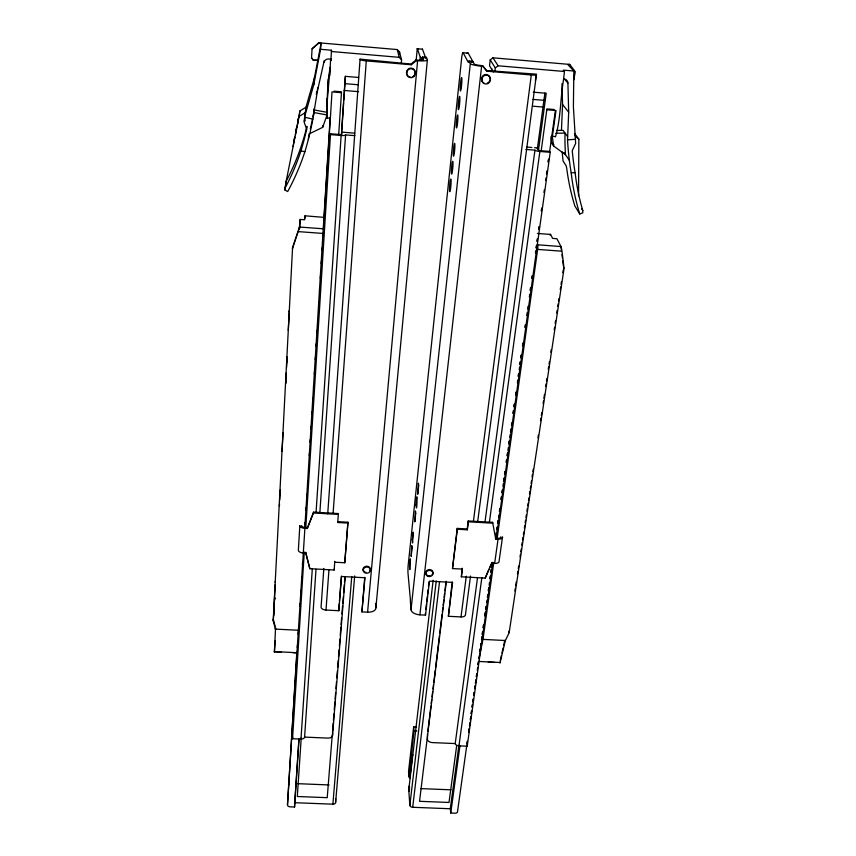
<?xml version="1.0" encoding="UTF-8"?>
<svg xmlns="http://www.w3.org/2000/svg" width="856" height="856" viewBox="0 0 856 856"><rect width="100%" height="100%" fill="white"/><g stroke="black" fill="none" stroke-linecap="round" stroke-linejoin="round"><path stroke-width="1.28" d="M323.825 568.438L321.075 607.086A4.976 2.707 3.7 0 0 325.997 610.061L338.815 610.713L339.233 603.705M347.921 523.08L337.767 522.502L337.767 521.646L347.911 522.224L347.921 523.08L344.765 562.756L334.771 562.221M307.283 528.473L313.531 512.145L338.377 513.557L338.377 514.403L313.499 512.99L307.283 528.473L304.886 528.345A5.168 2.525 3.3 0 1 299.846 525.53L298.359 550.162A5.115 2.579 3.2 0 0 303.334 553.03L305.72 553.158L309.84 568.705L334.182 570.01L334.771 561.333M296.754 653.224L287.488 804.843A2.761 1.883 1.6 0 0 290.152 806.833L294.55 807.005L294.742 802.703L332.888 804.18A2.739 1.862 3.8 0 0 335.627 802.425L335.648 798.573M578.549 195.799L578.849 139.186L574.558 133.472M292.645 736.802L292.549 738.728L300.98 739.092A3.531 2.236 2.5 0 0 304.597 737.102L327.827 738.107A4.676 2.964 3.6 0 0 332.545 735.336L332.567 732.576M334.182 570.01L334.182 569.112M493.313 71.958L489.536 65.773L490.221 59.856L492.949 57.812L569.754 64.425L567.817 64.575L573.852 71.027L573.392 106.593L575.649 143.423L572.311 150.528A6.27 6.185 -83.7 0 0 572.322 151.566A289.05 282.758 -72.2 0 0 575.114 172.612A259.903 222.314 -48.7 0 0 582.786 210.565L582.765 212.855L579.737 213.968L574.836 205.932A258.533 221.907 -49.3 0 1 566.736 168.322L566.158 165.764L563.109 161.121A254.553 218.997 -49.6 0 1 562.199 151.886M579.737 213.968A264.215 226.005 -48.7 0 1 571.198 172.88A293.629 287.242 -72.2 0 1 569.379 160.425A294.175 287.766 -72.2 0 1 567.539 139.838L568.684 112.243L567.913 83.053L564.029 78.581M274.359 652.229L275.568 627.726L275.439 629.235L273.214 620.846L292.57 247.598L299.407 227.257L300.178 219.446L304.629 219.778L304.982 215.808L323.942 217.371L304.832 527.724M304.982 215.873L304.854 218.462M341.758 132.113L341.587 134.627L330.534 133.782L330.512 134.617L341.137 135.473A4.462 0.963 4.8 0 0 345.578 134.906L354.898 135.655M323.942 217.371L323.793 219.35M324.221 60.637L317.351 91.346L312.857 119.112A322.338 304.929 37.1 0 1 308.331 139.517A321.695 304.34 37.1 0 1 304.875 151.758A277.943 247.641 50.6 0 1 287.68 191.551L284.813 189.957L285.958 182.275L299.129 116.395L305.389 112.575L305.078 115.196L313.735 84.915L320.561 49.306L331.497 50.237L331.443 51.52L399.206 57.32L401.582 59.899L401.271 63.59M313.499 512.99L313.531 512.145M330.748 59.15L330.898 60.53L330.94 59.171M326.81 106.39L330.095 67.346L328.308 79.533L327.324 95.647L327.099 118.171L330.384 117.946L332.01 91.902L341.458 92.683M305.389 112.575L304.233 122.451L306.641 129.085A6.463 6.238 54.9 0 1 306.491 130.123A316.624 299.568 37.1 0 1 300.948 150.859A273.396 243.596 50.5 0 1 285.273 187.657L284.813 189.957M296.925 653.288L304.886 528.345M309.84 568.705L305.763 552.28L305.72 553.158M327.099 118.171L327.174 98.301M561.45 130.39L562.553 104.432L561.964 83.728M327.912 88.243L328.308 79.533M327.078 114.982L327.195 112.35L313.992 109.91L313.756 112.521L327.078 114.982L322.659 127.351L308.877 134.039M273.578 615.721L275.172 584.819M274.027 610.275L274.359 603.822M279.377 506.313L279.516 503.799M279.709 500.032L280.329 489.857M286.3 372.788L285.754 383.36L285.968 381.059M286.567 367.502L287.124 356.931M274.723 600.099L274.84 597.755L274.744 598.954M275.097 643.198L275.215 640.941L274.423 651.823L281.046 652.144M299.675 228.777L300.178 219.446M313.2 60.209L317.79 60.252L313.2 60.209L311.552 57.887L312.065 48.824L318.764 42.8L397.259 49.562L399.559 52.066L401.582 59.899M322.659 127.351L322.755 125.532M329.763 75.67L330.619 58.764M330.898 60.53L331.497 50.237M323.75 220.238L330.138 117.7M287.488 804.843L297.053 651.544M297.3 647.553L297.471 644.878M298.134 634.221L298.305 631.557M299.878 606.23L300.049 603.555M300.713 592.898L300.884 590.233M301.547 579.566L301.708 576.901M302.457 564.896L302.628 562.232M304.961 524.91L305.121 522.246M305.87 510.251L306.041 507.576M306.705 496.919L306.876 494.254M307.539 483.587L307.7 480.922M309.284 455.595L309.455 452.931M310.118 442.263L310.289 439.599M310.953 428.931L311.113 426.267M311.862 414.272L312.033 411.597M312.697 400.94L312.868 398.275M313.531 387.608L313.692 384.943M314.366 374.275L314.526 371.611M315.276 359.616L315.447 356.952M316.11 346.284L316.271 343.62M316.945 332.952L317.105 330.288M318.689 304.961L318.86 302.296M319.523 291.629L319.684 288.964M320.358 278.296L320.519 275.632M321.268 263.637L321.439 260.973M322.102 250.305L322.263 247.641M322.937 236.973L323.097 234.309M323.515 227.643L330.341 118.331M292.549 738.728L304.276 552.024M305.785 528.024L330.534 133.782M294.742 802.703L298.937 738.76M294.55 807.005L299.012 738.953M338.676 134.97L341.512 91.806L335.723 91.325A3.659 0.685 4.9 0 1 334.065 91.111M300.98 739.092L312.322 568.534M316.046 512.562L341.137 135.473M301.226 737.872L297.31 796.508L327.227 797.674L332.235 735.101M341.49 133.301L343.524 102.784M343.705 100.131L345.3 76.238M341.501 135.045L345.417 76.355L358.643 77.468M304.597 737.102L316.014 569.229M319.823 513.279L345.578 134.906M327.72 513.803L360.066 59.128L411.158 64.082L416.048 59.963L417.386 60.081A6.506 1.038 5.5 0 0 423.495 59.556L422.618 57.02L426.449 57.352L427.379 59.888L375.88 607.963A8.485 4.601 5 0 1 367.588 612.179L361.917 611.89L364.763 577.351M325.997 610.061L328.929 570.171M333.102 513.258L366.282 60.904A6.11 0.995 5.2 0 1 360.087 59.364L360.066 59.128M337.767 522.502L338.377 513.557M339.447 601.083L341.405 576.109M338.815 610.713L341.512 576.495L364.934 577.736L361.917 611.89M347.911 522.224L344.765 562.756M332.556 731.099L333.198 723.117M333.412 720.452L333.947 713.797M334.257 709.795L334.899 701.813M335.113 699.149L335.648 692.493M335.969 688.492L336.504 681.836M336.825 677.845L337.35 671.19M337.671 667.188L338.206 660.532M338.527 656.541L339.062 649.886M339.383 645.884L339.918 639.229M340.239 635.238L340.87 627.245M341.084 624.58L341.619 617.925M341.94 613.934L342.582 605.941M342.796 603.277L343.331 596.621M343.652 592.63L344.283 584.637M344.497 581.973L344.925 576.644M332.545 735.336L345.246 576.955M299.407 227.257L298.455 230.628M317.351 91.346L317.662 87.665M332.888 804.18L351.752 576.473M275.247 582.422L275.375 580.957M320.561 49.306L321.075 43.324L318.732 43.121L312.065 48.824M273.214 620.846L274.359 606.337M335.627 802.425L354.673 575.917M399.356 54.452L399.559 52.066M313.457 115.902L313.66 113.645M416.144 60.68L417.225 48.706A10.732 0.685 -85.4 0 1 417.396 48.771L422.49 49.209L425.432 57.331M367.588 612.179L417.6 60.733A10.411 1.659 5.5 0 0 427.379 59.888M420.039 59.92L420.285 57.266L417.396 48.771M282.919 434.046L283.036 432.794L282.031 451.219M421.676 60.487L421.922 57.834L420.285 57.266M286.953 362.045L287.167 359.884M308.331 139.517L308.77 135.141M313.735 84.915L314.441 77.714L321.075 43.324M288.279 330.405L289.36 310.514L289.253 311.563M306.491 130.123L306.908 126.335A268.196 239.273 51.1 0 1 286.246 181.076L285.273 187.657M470.522 576.077L465.482 614.458A4.943 2.664 7.8 0 1 461.01 616.93L448.384 616.288L452.599 582.39L429.434 581.16L425.528 615.132L419.9 614.843A8.453 4.569 6.6 0 1 411.019 609.761L470.329 63.569L468.949 61.001L472.769 61.332L472.576 61.857A11.256 1.156 -84.6 0 1 472.426 62.21M292.57 247.598L292.463 248.497L298.134 231.601L323.215 233.463M419.9 614.843L481.618 66.212A10.368 1.648 5.9 0 1 470.329 63.569M425.796 609.461L426.395 604.25M426.695 601.64L427.294 596.418M427.593 593.807L428.032 589.902M428.482 585.986L428.931 582.069M413.662 726.851L408.537 771.352L408.911 776.531A3.617 2.375 7.5 0 0 409.831 778.093L412.228 757.539A3.649 2.343 7.4 0 1 411.287 755.998L413.994 730.874L413.662 726.851L416.519 726.979M408.911 776.531L411.287 755.998M491.472 71.102L491.772 68.544M466.606 746.603L457.553 811.424A2.739 1.84 9.9 0 1 455.071 813.2L450.759 813.029L450.277 808.749L412.699 807.283A2.728 1.84 7.8 0 1 409.853 805.314L408.751 789.928L433.147 580.261M305.004 115.239L305.945 107.289L314.441 77.714M494.854 71.572L495.282 67.913L490.221 59.856M409.853 805.314L436.239 580.957M311.552 57.887L312.686 59.085M412.699 807.283L439.524 581.855M427.497 734.02L427.433 739.423A4.654 2.921 8 0 0 432.344 742.591L455.221 743.575A3.499 2.193 9.1 0 0 458.955 745.854L467.205 746.207L492.906 562.349M427.818 731.366L430.889 706.147M431.21 703.493L431.692 699.513M432.013 696.859L432.665 691.552M432.986 688.898L433.468 684.918M433.789 682.264L435.244 670.323M435.565 667.669L439.438 635.815M439.77 633.162L442.028 614.587M442.349 611.933L442.83 607.953M443.151 605.299L443.804 599.992M444.125 597.338L444.606 593.358M444.927 590.693L446.062 581.406M446.34 581.342L419.547 801.302L449.004 802.457L456.697 745.523M457.211 528.398L457.35 529.243L467.365 529.811L467.205 528.955L457.211 528.398L452.492 568.566L462.347 569.101L461.363 576.805L485.234 578.078L492.136 562.424L489.964 566.961M452.492 568.566L457.35 529.243M452.182 581.994L448.384 616.288M304.618 117.754L304.533 118.545A4.216 4.098 60.2 0 0 305.164 120.835M304.18 121.381L304.768 117.229L312.857 119.112M462.197 568.213L461.363 576.805M467.205 528.955L468.232 520.962L492.607 522.342L492.789 523.198L468.382 521.807L468.232 520.962M467.365 529.811L468.382 521.807M461.01 616.93L466.295 576.184M473.422 521.25L531.298 74.975A6.046 0.974 6.3 0 0 536.455 74.418L477.659 521.807M535.396 80.806L536.263 74.172L486.497 70.513L482.559 65.655L481.243 65.548A6.484 1.027 5.9 0 1 474.181 63.9L468.2 53.158A10.7 1.059 -84.7 0 0 467.922 53.083A13.225 7.18 -89.3 0 0 466.499 53.489M455.221 743.575L477.466 578.003M484.945 522.363L534.947 150.153L525.819 149.426M537.322 149.105L544.898 93.047M538.413 150.902L546.224 93.261L533.267 92.17M450.277 808.749L458.923 745.244M458.955 745.854L481.842 577.725M489.407 522.128L539.869 151.469A4.408 0.942 6.6 0 1 534.947 150.153M450.759 813.029L459.982 745.533M541.131 151.277L546.92 108.905L552.569 109.375A3.606 0.663 6.6 0 0 554.121 109.429M298.819 117.711L299.868 110.991L305.945 107.289M299.129 116.395L299.868 110.991M296.914 127.266L298.402 118.374L297.749 123.071M466.969 743.96L467.344 741.317M468.628 732.051L469.002 729.408M469.559 725.439L469.923 722.796M470.297 720.142L470.661 717.499M471.217 713.53L471.581 710.887M472.138 706.917L472.512 704.274M472.876 701.62L473.25 698.978M473.796 695.008L474.171 692.365M474.727 688.395L475.091 685.752M475.465 683.099L475.829 680.456M476.385 676.486L476.76 673.843M478.044 664.588L478.418 661.934M479.895 651.352L480.259 648.709M480.633 646.066L480.997 643.412M481.554 639.443L481.928 636.8M482.292 634.157L482.666 631.514M483.212 627.544L483.587 624.891M484.881 615.635L485.245 612.992M485.801 609.023L486.165 606.369M487.46 597.113L487.834 594.471M488.38 590.501L488.755 587.847M489.129 585.204L489.493 582.562M490.049 578.592L490.413 575.949M490.97 571.979L491.344 569.336M491.708 566.683L492.082 564.04M496.138 534.936L496.512 532.293M496.876 529.639L497.25 526.996M497.796 523.027L498.171 520.384M498.534 517.741L498.909 515.087M499.465 511.118L499.829 508.475M501.124 499.219L501.488 496.566M502.044 492.607L502.419 489.953M503.713 480.698L504.077 478.044M504.633 474.085L504.997 471.431M506.292 462.176L506.666 459.533M507.212 455.563L507.587 452.91M507.95 450.267L508.325 447.624M508.881 443.654L509.245 441.011M510.54 431.745L510.904 429.102M513.119 413.223L513.493 410.58M514.049 406.611L514.413 403.968M515.708 394.702L516.072 392.059M517.366 382.793L517.741 380.15M518.297 376.18L518.661 373.537M519.956 364.281L520.32 361.628M520.876 357.658L521.25 355.015M522.535 345.76L522.909 343.106M525.124 327.238L525.488 324.585M526.782 315.329L527.157 312.686M530.292 290.195L530.656 287.552M531.951 278.286L532.325 275.643M536.198 247.855L536.573 245.212M537.119 241.242L537.493 238.599M538.788 229.333L539.152 226.69M541.366 210.811L541.741 208.169M546.535 173.779L546.909 171.125M548.204 161.87L548.568 159.227M549.68 151.287L555.212 111.601M467.312 741.638L467.205 746.207M468.607 732.383L469.152 728.413M469.527 725.76L469.891 723.117M470.447 719.147L470.821 716.493M471.185 713.851L471.56 711.208M472.116 707.238L472.48 704.584M472.854 701.941L473.218 699.298M473.775 695.329L474.138 692.675M474.695 688.706L475.069 686.063M475.433 683.42L475.99 679.45M476.364 676.796L476.728 674.154M477.284 670.184L477.648 667.53M478.023 664.887L478.386 662.244M478.943 658.275L479.317 655.621M479.863 651.651L480.237 649.009M480.612 646.366L480.976 643.712M481.532 639.742L481.896 637.099M482.27 634.457L482.634 631.803M483.191 627.833L483.565 625.19M484.849 615.924L485.406 611.954M485.78 609.312L486.144 606.658M486.7 602.688L487.075 600.045M487.439 597.402L487.813 594.749M488.359 590.779L488.733 588.136M490.028 578.87L490.392 576.227M490.948 572.257L491.323 569.604M491.686 566.961L492.061 564.318M496.116 535.203L496.491 532.55M496.855 529.907L497.229 527.264M497.785 523.294L498.149 520.641M499.444 511.385L499.808 508.732M501.102 499.476L501.477 496.822M502.033 492.853L502.397 490.21M502.954 486.24L503.317 483.587M503.692 480.944L504.056 478.301M504.612 474.331L504.987 471.677M506.281 462.422L506.645 459.768M507.201 455.799L507.565 453.156M508.86 443.89L509.234 441.247M509.78 437.277L510.155 434.623M510.529 431.98L510.893 429.338M511.449 425.368L511.813 422.714M513.108 413.459L513.482 410.805M514.028 406.835L514.403 404.192M515.697 394.926L516.061 392.283M518.276 376.405L518.65 373.751M519.207 369.781L519.571 367.138M519.945 364.495L520.309 361.842M520.865 357.872L521.24 355.229M522.524 345.963L522.898 343.32M525.113 327.441L525.488 324.788M527.703 308.909L528.066 306.266M529.361 297L529.725 294.357M530.281 290.387L530.656 287.734M531.951 278.478L532.314 275.825M535.46 253.333L535.824 250.68M536.198 248.037L536.562 245.394M537.119 241.424L537.482 238.771M538.777 229.515L539.152 226.861M541.366 210.983L541.73 208.34M543.945 192.461L544.32 189.807M545.614 180.552L545.978 177.898M546.535 173.929L546.909 171.286M548.193 162.019L548.568 159.376M496.234 538.542L550.226 152.304L549.67 151.437L538.884 150.528L537.119 147.885L534.497 147.671M478.996 658.842L482.987 639.4L493.73 562.724M497.069 538.927L537.643 249.406A3.702 0.621 -84.8 0 0 537.632 244.795L560.98 246.539A3.692 0.685 -84.6 0 1 561.065 246.774L561.836 250.22M494.64 563.43L498.053 539.141A5.104 2.461 8.2 0 0 502.536 536.894L499.091 561.108A5.061 2.525 8.3 0 1 494.64 563.43L492.318 563.302M295.352 135.109L296.529 127.758L295.855 132.594M573.852 71.027L563.248 70.117L564.478 71.487L563.419 80.325C560.295 99.082 560.808 118.363 555.523 136.789L552.43 136.051L555.993 110.531L546.802 109.761M293.972 142.043L294.678 137.078L293.073 146.547M573.905 78.656L574.44 75.018M569.754 64.425L575.296 71.722L573.734 79.876M514.905 591.036L515.301 588.414M515.687 585.793L516.286 581.855M517.463 573.991L517.859 571.369M518.255 568.748L518.65 566.126M520.031 556.946L520.427 554.324M520.822 551.703L521.218 549.081M521.807 545.144L522.203 542.522M522.599 539.901L522.995 537.279M523.39 534.658L523.786 532.036M524.375 528.099L524.771 525.477M525.167 522.856L525.552 520.234M525.948 517.613L526.344 514.991M526.943 511.053L527.328 508.432M527.724 505.81L528.12 503.189M528.516 500.567L528.912 497.946M529.5 494.008L529.896 491.387M530.292 488.765L530.688 486.144M531.084 483.522L531.48 480.901M532.068 476.963L532.464 474.342M532.86 471.72L533.256 469.099M537.953 437.823L538.36 435.19M540.532 420.713L540.928 418.081M541.324 415.449L541.72 412.817M543.111 403.604L543.507 400.972M543.902 398.34L544.491 394.391M545.679 386.495L546.075 383.863M546.47 381.23L546.866 378.598M548.257 369.385L548.653 366.753M549.049 364.121L549.445 361.489M550.836 352.276L551.232 349.644M554.196 329.924L554.592 327.324M555.17 323.418L555.565 320.818M556.742 313.007L557.128 310.407M557.716 306.502L558.112 303.901M558.508 301.301L558.893 298.69M560.263 289.585L560.659 286.985M561.044 284.385L561.44 281.774M562.809 272.668L563.205 270.068M499.979 663.058L505.35 640.63L509.16 632.659L564.061 268.388L561.975 251.215L537.643 249.406M313.617 111.408L314.034 108.798M316.313 94.438L316.72 91.827M500.268 660.714L501.391 655.632M501.948 653.096L503.082 648.013M503.638 645.467L504.762 640.395M421.922 57.834L422.029 58.165A11.289 0.76 -85.3 0 0 422.479 57.555L422.618 57.02M426.449 57.352L426.309 57.887A11.289 0.792 -85.2 0 1 425.849 58.486M468.2 53.158L463.128 52.719L468.125 62.114A11.256 1.124 -84.7 0 0 468.767 61.525L468.949 61.001M488.872 569.24L485.234 578.078M366.282 60.904L411.362 64.746L416.262 60.616L417.6 60.733M495.282 67.913L498.117 65.794L564.478 71.487M471.742 62.103L472.961 61.782M567.539 139.838L575.596 139.293M571.198 172.88L575.114 172.612M556.496 130.454L563.034 130.326L567.592 136.628M555.79 133.269L565.024 133.076A258.651 221.982 -49.2 0 0 565.495 154.679L553.65 146.044L551.767 143.187L550.868 136.885M297.845 783.689L329.111 784.941M420.564 788.601L451.037 789.821M411.201 754.971L413.095 755.056M413.994 730.874L416.861 731.003M274.38 651.609L296.979 652.7M478.472 661.442L500.493 662.501M292.977 652.711L296.946 652.903M488.252 662.116L494.715 662.426M275.407 629.117L298.434 630.251M482.987 639.4L505.425 640.513M307.325 527.617L304.929 527.478A3.413 1.669 3.3 0 1 301.601 525.627M500.824 536.798A3.371 1.626 8.2 0 1 497.871 538.285L495.517 538.146L495.71 539.013L498.053 539.141M537.418 233.453L550.59 234.437L552.612 238.396L556.914 238.717L560.98 246.539M299.429 227.022L323.482 228.82M343.042 132.22L354.651 133.162M526.654 147.039L531.886 147.467M539.869 151.469L550.226 152.304M345.161 83.674L358.461 84.787M532.978 99.403L544.716 100.387M344.133 90.469L358.611 91.678M532.443 106.155L543.089 107.043M422.479 57.555L425.025 57.78M468.767 61.525L472.576 61.857M481.618 66.212L482.945 66.319L486.893 71.187L531.298 74.975M330.94 59.203L328.586 59A4.483 4.312 75.2 0 0 324.114 62.338M300.948 150.859L304.875 151.758M551.767 143.187L553.843 144.696M574.558 135.334L578.849 139.186M562.553 104.432L568.684 112.243M564.104 152.625L569.379 160.425M492.949 57.812L498.117 65.794M581.566 208.596L582.786 210.565M486.497 70.513L486.893 71.187M482.559 65.655L482.945 66.319M490.445 79.929L490.103 79.341A4.505 4.28 -66.3 0 0 486.775 74.59A4.505 4.28 -66.3 0 0 481.725 77.693A4.505 4.28 -66.3 0 0 484.004 83.096M481.521 78.613L481.842 79.201M563.59 267.468L564.061 268.388M416.048 59.963L416.262 60.616M415.171 72.995L415.342 73.562M411.158 64.082L411.362 64.746M406.514 72.257L406.664 72.824M273.332 619.391L275.15 626.228M397.259 49.562L399.206 57.32M508.86 631.204L509.16 632.659M492.607 522.342L495.71 539.013M552.195 135.89L553.65 146.044M432.911 572.846L433.018 573.691M561.065 246.774L561.536 250.658M562.018 254.532L562.488 258.416M562.809 260.994L563.441 266.173M425.849 573.306L425.753 572.461A3.606 3.082 -6.6 0 0 425.817 573.424M425.346 613.378L425.528 615.132M411.019 609.761L410.409 601.918A8.731 0.781 -87.1 0 0 410.302 598.579L408.034 573.595A8.474 0.738 -86.9 0 1 408.077 566.201L461.823 56.56A10.711 1.027 -84.8 0 1 463.128 52.719M359.531 65.217L359.584 65.88M375.677 603.416L375.88 607.963M370.413 570.342A3.627 3.103 -2.6 0 0 365.234 567.357A3.627 3.103 -2.6 0 0 364.742 572.728A3.627 3.103 -2.6 0 0 370.413 570.342L370.37 569.497A3.617 3.103 -2.6 0 1 370.284 569.978M363.158 569.112L363.179 569.957M549.969 235.036A3.606 0.631 -84.6 0 1 550.59 234.437M564.297 79.084A4.462 4.152 -58.7 0 1 567.913 83.053M489.739 80.699A4.505 4.28 -66.3 0 1 489.407 81.32M488.979 81.887A4.505 4.28 -66.3 0 1 488.487 82.379M487.92 82.786A4.505 4.28 -66.3 0 1 487.31 83.107M425.849 571.979A3.606 3.082 -6.6 0 1 431.028 569.871A3.606 3.082 -6.6 0 1 432.023 574.622M430.097 575.639A3.606 3.082 -6.6 0 1 428.417 575.671M427.39 575.307A3.606 3.082 -6.6 0 1 425.978 573.884M408.751 789.928A2.686 1.787 7.6 0 1 409.446 788.686M313.564 113.623A271.93 242.633 51.2 0 1 312.932 116.887M312.494 119.059A271.93 242.633 51.2 0 1 312.033 121.231M311.787 122.312A271.93 242.633 51.2 0 1 311.049 125.532M310.792 126.602A271.93 242.633 51.2 0 1 310.268 128.742M417.225 48.717A13.268 5.329 -81.1 0 1 417.953 49.124M370.113 570.438A3.617 3.103 -2.6 0 1 369.525 571.284M365.929 572.332A3.617 3.103 -2.6 0 1 365.394 572.183M364.421 571.69A3.617 3.103 -2.6 0 1 365.116 566.554A3.617 3.103 -2.6 0 1 370.37 569.005M408.526 76.452A4.505 4.344 -81.8 0 1 407.049 70.459A4.505 4.344 -81.8 0 1 412.774 68.566A4.505 4.344 -81.8 0 1 414.839 74.354M414.518 74.986A4.505 4.344 -81.8 0 1 412.453 76.783M410.452 77.104A4.505 4.344 -81.8 0 1 409.136 76.773M422.35 49.102A10.732 0.717 -85.3 0 1 422.49 49.209M288.536 785.123A2.707 1.808 1.8 0 1 288.868 784.321M418.68 485.502L417.749 494.254L418.402 483.18L418.68 485.502M415.716 513.354L414.807 521.914L415.46 510.968L415.716 513.354M416.016 505.04C417.107 518.212 417.589 480.986 416.016 505.04M412.036 548.065L411.148 556.389L411.79 545.582L412.036 548.065M412.325 539.804L412.571 543.014L413.213 532.154L412.325 539.804M409.51 566.34L409.821 569.615L410.377 558.872L409.51 566.34M409.04 789.146C409.543 796.936 409.714 778.714 409.04 789.146M488.048 83.503A4.515 4.291 -66.1 0 0 488.551 75.745A4.515 4.291 -66.1 0 0 481.821 79.426A4.515 4.291 -66.1 0 0 488.048 83.503M427.807 576.302A3.606 3.082 -6.6 0 0 433.029 573.21A3.606 3.082 -6.6 0 0 427.454 570.973A3.606 3.082 -6.6 0 0 427.807 576.302M461.288 87.697A6.73 0.653 -84.9 0 0 461.63 77.575A6.73 0.653 -84.9 0 0 460.164 87.537A6.73 0.653 -84.9 0 0 461.288 87.697M459.287 106.465A6.655 0.642 -85 0 0 459.64 96.364A6.655 0.642 -85 0 0 458.195 106.144A6.655 0.642 -85 0 0 459.287 106.465M457.318 124.997A6.591 0.642 -85 0 0 457.671 114.918A6.591 0.642 -85 0 0 456.248 124.527A6.591 0.642 -85 0 0 457.318 124.997M454.301 153.352A6.484 0.631 -85.2 0 0 454.654 143.327A6.484 0.631 -85.2 0 0 453.263 152.657A6.484 0.631 -85.2 0 0 454.301 153.352M452.396 171.286A6.431 0.621 -85.2 0 0 452.749 161.292A6.431 0.621 -85.2 0 0 451.38 170.462A6.431 0.621 -85.2 0 0 452.396 171.286M450.513 189.005A6.367 0.621 -85.3 0 0 450.866 179.032A6.367 0.621 -85.3 0 0 449.518 188.031A6.367 0.621 -85.3 0 0 450.513 189.005M414.133 76.302A4.505 4.355 -81.7 0 0 412.078 68.812A4.505 4.355 -81.7 0 0 406.814 74.451A4.505 4.355 -81.7 0 0 414.133 76.302"/></g></svg>
